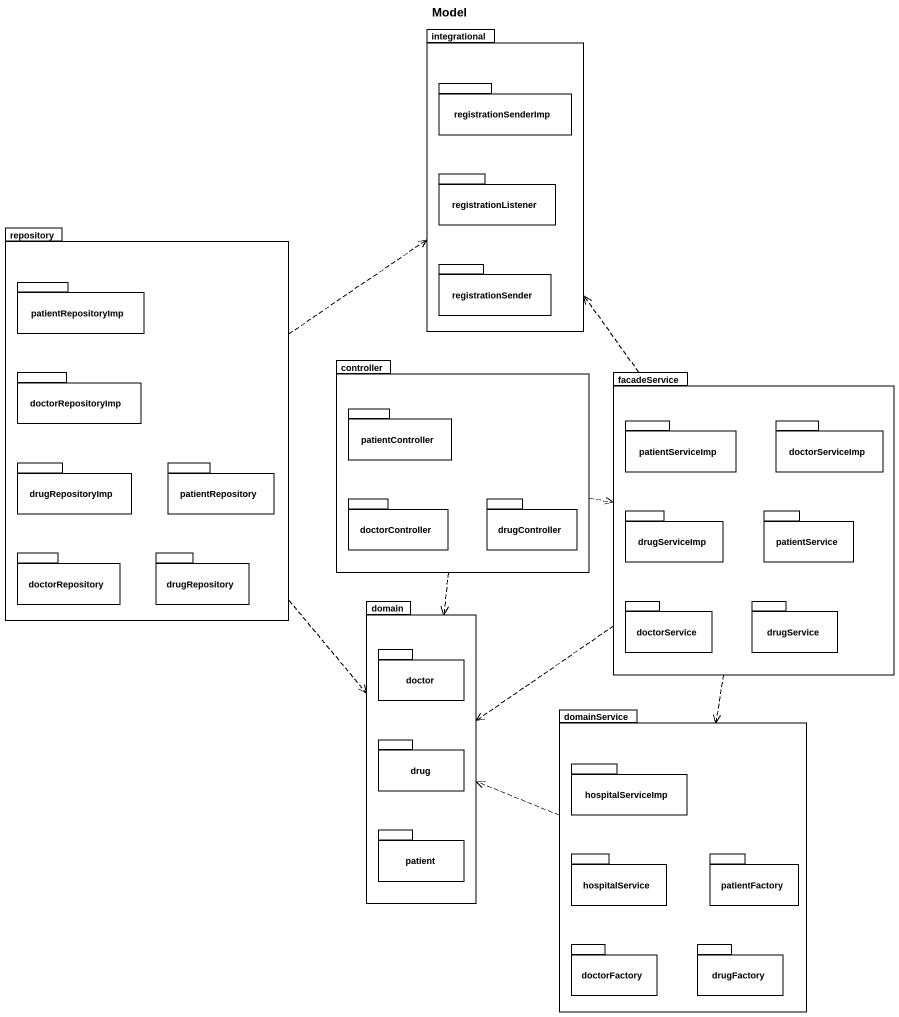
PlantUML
@startuml
title Model
package integrational {
  package registrationSenderImp {
  }
  package registrationListener {
  }
  package registrationSender {
  }
}
package repository {
  package patientRepositoryImp {
  }
  package doctorRepositoryImp {
  }
  package drugRepositoryImp {
  }
  package patientRepository {
  }
  package doctorRepository {
  }
  package drugRepository {
  }
}
package controller {
  package patientController {
  }
  package doctorController {
  }
  package drugController {
  }
}
package facadeService {
  package patientServiceImp {
  }
  package doctorServiceImp {
  }
  package drugServiceImp {
  }
  package patientService {
  }
  package doctorService {
  }
  package drugService {
  }
}
package domain {
  package doctor {
  }
  package drug {
  }
  package patient {
  }
}
package domainService {
  package hospitalServiceImp {
  }
  package hospitalService {
  }
  package patientFactory {
  }
  package doctorFactory {
  }
  package drugFactory {
  }
}
repository .up.> integrational
repository ..> domain
controller .right.> facadeService
controller ..> domain
facadeService .up.> integrational
facadeService ..> domain
facadeService ..> domainService
domainService .left.> domain
@enduml
